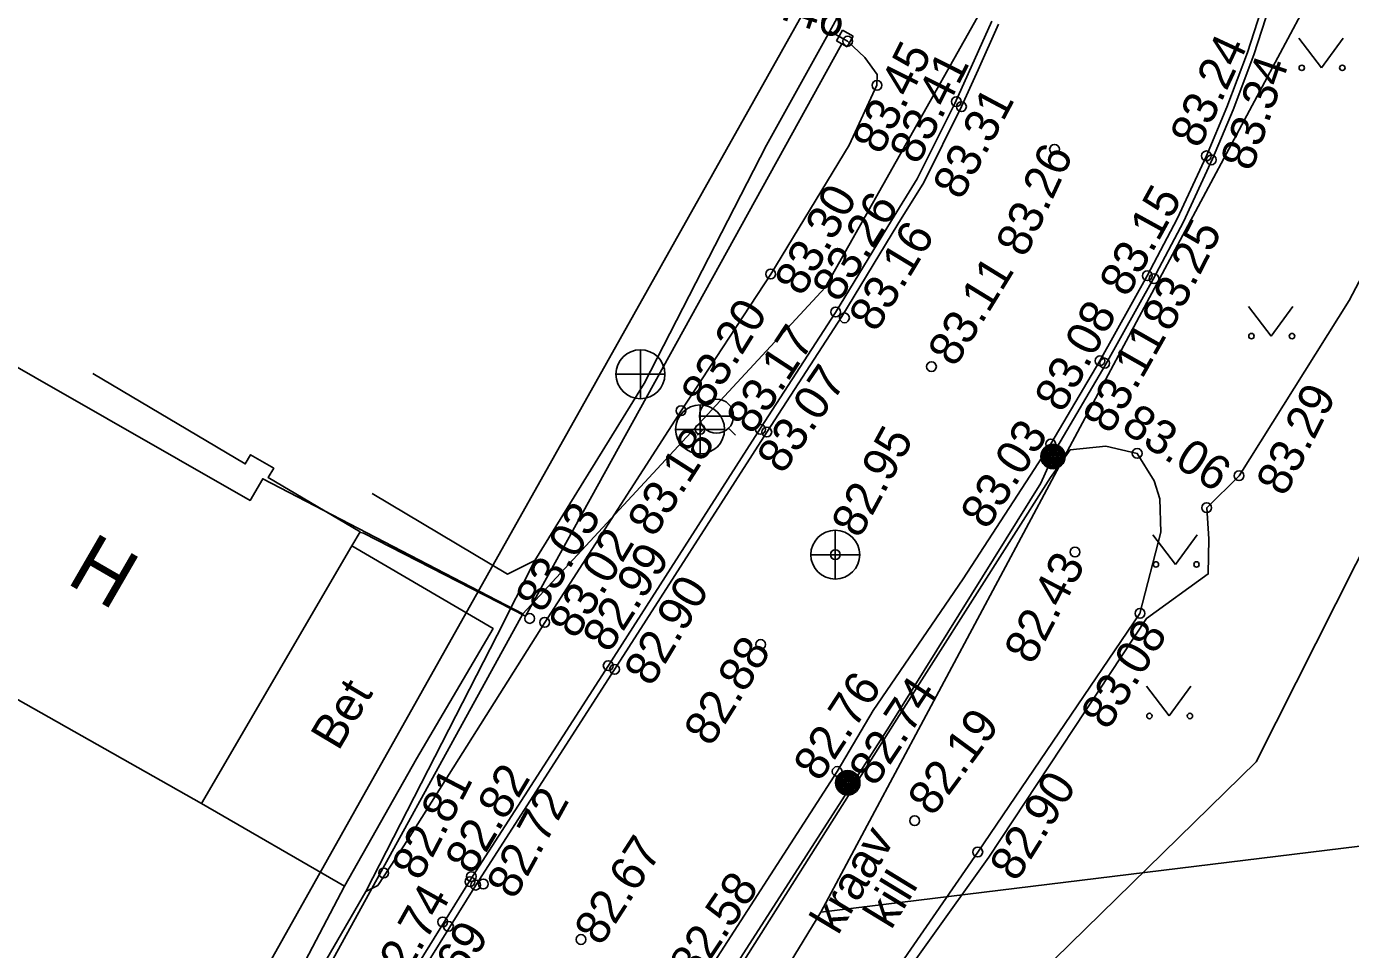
# Model space of a CAD drawing. Extents: x 632023 to 632360, y 6447035 to 6447662.
# Drawn here: x 632150.91 to 632177.98, y 6447158.98 to 6447177.86 of the extents above; entities that cross this region are included whole.
import ezdxf

# ---------------------------------------------------------------- set-up
doc = ezdxf.new("R2010")
doc.units = 0
for name, color, linetype in [('AED', 7, 'Continuous'), ('HALJASTUS', 7, 'Continuous'), ('HOONE', 7, 'Continuous'), ('KKAEV', 7, 'Continuous'), ('KORGUS-EH2000', 7, 'Continuous'), ('MOOTPIIR', 7, 'Continuous'), ('PIIR', 7, 'Continuous'), ('POST', 7, 'Continuous'), ('RAJATIS', 7, 'Continuous'), ('TEE', 7, 'Continuous'), ('VEEKOGU', 7, 'Continuous'), ('VKAEV', 7, 'Continuous')]:
    doc.layers.add(name, color=color, linetype=linetype)

msp = doc.modelspace()

# ---------------------------------------------------------------- linework, layer by layer
at = {"layer": 'AED'}
for p, q in [((632167.47, 6447177.564), (632167.591, 6447177.783)), ((632167.47, 6447177.564), (632167.689, 6447177.443)), ((632167.591, 6447177.783), (632167.81, 6447177.662)), ((632167.689, 6447177.443), (632167.81, 6447177.662))]:
    msp.add_line(p, q, dxfattribs=at)
for points in [[(632157.72, 6447167.52), (632157.802, 6447167.499), (632161.109, 6447165.799), (632167.58, 6447177.504)], [(632157.409, 6447160.277), (632155.887, 6447157.368), (632155.458, 6447156.62), (632154.389, 6447154.759)]]:
    msp.add_lwpolyline(points, dxfattribs=at)
at = {"layer": 'HALJASTUS'}
for p, q in [((632176.922, 6447177.622), (632177.386, 6447177.015)), ((632177.386, 6447177.015), (632177.831, 6447177.622)), ((632175.893, 6447172.134), (632176.357, 6447171.528)), ((632176.357, 6447171.528), (632176.802, 6447172.134)), ((632173.94, 6447167.466), (632174.404, 6447166.859)), ((632174.404, 6447166.859), (632174.849, 6447167.466)), ((632173.807, 6447164.367), (632174.27, 6447163.76)), ((632174.27, 6447163.76), (632174.716, 6447164.367))]:
    msp.add_line(p, q, dxfattribs=at)
msp.add_lwpolyline([(632165.01, 6447153.409), (632166.844, 6447155.638), (632170.583, 6447160.874), (632173.811, 6447165.756), (632175.072, 6447166.664), (632175.087, 6447167.38), (632175.041, 6447168.019), (632175.703, 6447168.673), (632177.954, 6447172.255), (632179.22, 6447174.665), (632179.842, 6447179.023), (632180.518, 6447181.36), (632181.542, 6447182.143), (632181.683, 6447184.834), (632181.703, 6447187.255), (632182.113, 6447187.633), (632182.823, 6447188.222)], dxfattribs=at)
for centre in [(632176.985, 6447177.015), (632177.814, 6447177.015), (632175.956, 6447171.528), (632176.785, 6447171.528), (632174.003, 6447166.859), (632174.832, 6447166.859), (632173.869, 6447163.76), (632174.698, 6447163.76)]:
    msp.add_circle(centre, 0.055, dxfattribs=at)
at = {"layer": 'HOONE'}
msp.add_lwpolyline([(632152.262, 6447170.761), (632155.381, 6447168.915), (632155.491, 6447169.102), (632155.965, 6447168.825), (632155.853, 6447168.636), (632157.733, 6447167.523), (632157.56, 6447167.238), (632154.486, 6447161.97), (632147.455, 6447165.944)], dxfattribs=at)
at = {"layer": 'KKAEV'}
for p, q in [((632163.461, 6447170.249), (632163.461, 6447171.249)), ((632162.961, 6447170.749), (632163.961, 6447170.749)), ((632164.682, 6447169.121), (632164.682, 6447170.121)), ((632164.182, 6447169.621), (632165.182, 6447169.621)), ((632167.446, 6447166.558), (632167.446, 6447167.558)), ((632166.946, 6447167.058), (632167.946, 6447167.058))]:
    msp.add_line(p, q, dxfattribs=at)
for centre in [(632163.461, 6447170.749), (632164.682, 6447169.621), (632167.446, 6447167.058)]:
    msp.add_circle(centre, 0.5, dxfattribs=at)
at = {"layer": 'KORGUS-EH2000'}
for centre in [(632167.699, 6447177.56), (632168.299, 6447176.657), (632169.922, 6447176.324), (632170.026, 6447176.221), (632171.929, 6447175.349), (632175.034, 6447175.214), (632175.137, 6447175.133), (632166.125, 6447172.798), (632173.826, 6447172.763), (632173.963, 6447172.703), (632167.454, 6447172.021), (632167.634, 6447171.902), (632172.858, 6447171.023), (632172.956, 6447170.974), (632169.413, 6447170.905), (632164.293, 6447170.002), (632164.682, 6447169.621), (632165.917, 6447169.623), (632166.046, 6447169.566), (632171.853, 6447169.323), (632173.619, 6447169.13), (632175.703, 6447168.673), (632175.041, 6447168.019), (632167.446, 6447167.058), (632172.347, 6447167.112), (632173.675, 6447165.858), (632161.198, 6447165.754), (632161.505, 6447165.674), (632165.919, 6447165.222), (632162.803, 6447164.789), (632162.932, 6447164.712), (632167.484, 6447162.625), (632167.701, 6447162.393), (632169.069, 6447161.619), (632170.36, 6447160.977), (632158.212, 6447160.547), (632160.003, 6447160.476), (632159.978, 6447160.371), (632160.094, 6447160.301), (632160.248, 6447160.323), (632159.42, 6447159.549), (632159.536, 6447159.46), (632162.246, 6447159.189)]:
    msp.add_circle(centre, 0.1, dxfattribs=at)
at = {"layer": 'MOOTPIIR'}
for points in [[(632122.821, 6447099.861), (632157.62, 6447161.817), (632161.709, 6447169.096), (632167.956, 6447180.22), (632170.491, 6447193.725), (632169.723, 6447206.007), (632159.062, 6447208.962), (632159.289, 6447214.417), (632149.884, 6447217.543), (632147.128, 6447220.043), (632152.584, 6447221.777), (632161.676, 6447220.697), (632172.416, 6447220.015), (632167.927, 6447224.391), (632170.988, 6447227.531), (632181.423, 6447231.153), (632186.85, 6447245.814), (632204.524, 6447254.566), (632231.062, 6447259.453), (632257.089, 6447258.771), (632268.17, 6447254.679), (632277.547, 6447247.496), (632281.695, 6447227.8), (632284.65, 6447225.698)], [(632286.923, 6447209.843), (632283.827, 6447207.494), (632279.251, 6447205.467), (632265.385, 6447205.41), (632212.195, 6447198.62), (632184.634, 6447195.523), (632182.986, 6447176.571), (632176.053, 6447162.819), (632168.438, 6447155.374), (632165.54, 6447147.589), (632162.585, 6447141.963)]]:
    msp.add_lwpolyline(points, dxfattribs=at)
at = {"layer": 'PIIR'}
for points in [[(632121.11, 6447219.87), (632170.71, 6447206.69), (632172.02, 6447181.01), (632167.24, 6447172.52), (632161.06, 6447165.85), (632155.74, 6447168.61), (632155.48, 6447168.17), (632140.82, 6447176.55), (632144.84, 6447183.58), (632137.32, 6447192.31), (632113.34, 6447206.05)], [(632181.18, 6447207.06), (632218.68, 6447208.92), (632220.09, 6447166.23), (632167.15, 6447159.75), (632177.12, 6447178.4)], [(632155.74, 6447168.61), (632161.06, 6447165.85), (632132.69, 6447114.25), (632139.33, 6447110.64), (632124.53, 6447080.23), (632054.12, 6447082.79), (632072.41, 6447132.21), (632102.35, 6447186.26), (632113.34, 6447206.05), (632137.32, 6447192.31), (632144.84, 6447183.58), (632140.82, 6447176.55), (632155.48, 6447168.17)], [(632167.15, 6447159.75), (632220.09, 6447166.23), (632230.67, 6447104.66), (632202.81, 6447100.87), (632147.18, 6447126.98)]]:
    msp.add_lwpolyline(points, close=True, dxfattribs=at)
msp.add_lwpolyline([(632245.428, 6447040.561), (632240.28, 6447043.35), (632233.15, 6447048.46), (632220.69, 6447059.16), (632200.39, 6447078.27), (632142.76, 6447111.5), (632139.33, 6447110.64), (632132.69, 6447114.25), (632161.06, 6447165.85), (632167.24, 6447172.52), (632172.02, 6447181.01), (632170.71, 6447206.69), (632181.18, 6447207.06), (632177.12, 6447178.4), (632167.15, 6447159.75), (632147.18, 6447126.98), (632145.29, 6447123.53), (632148.79, 6447114.89), (632197.32, 6447087.21), (632239.71, 6447053.82), (632244.12, 6447049.64), (632252.02, 6447044.97), (632254.064, 6447044.345)], dxfattribs=at)
at = {"layer": 'POST'}
for centre, radius in [((632171.898, 6447169.066), 0.25), ((632171.898, 6447169.066), 0.225), ((632171.898, 6447169.066), 0.2), ((632171.898, 6447169.066), 0.175), ((632171.898, 6447169.066), 0.15), ((632171.898, 6447169.066), 0.125), ((632171.898, 6447169.066), 0.1), ((632171.898, 6447169.066), 0.075), ((632171.898, 6447169.066), 0.05), ((632171.898, 6447169.066), 0.025), ((632167.701, 6447162.393), 0.25), ((632167.701, 6447162.393), 0.225), ((632167.701, 6447162.393), 0.2), ((632167.701, 6447162.393), 0.175), ((632167.701, 6447162.393), 0.15), ((632167.701, 6447162.393), 0.125), ((632167.701, 6447162.393), 0.1), ((632167.701, 6447162.393), 0.075), ((632167.701, 6447162.393), 0.05), ((632167.701, 6447162.393), 0.025)]:
    msp.add_circle(centre, radius, dxfattribs=at)
at = {"layer": 'RAJATIS'}
msp.add_lwpolyline([(632154.486, 6447161.97), (632157.409, 6447160.277), (632158.884, 6447162.886), (632160.45, 6447165.546), (632157.56, 6447167.238)], dxfattribs=at)
at = {"layer": 'TEE'}
msp.add_line((632167.931, 6447178.842), (632167.335, 6447177.767), dxfattribs=at)
for points in [[(632176.695, 6447179.874), (632175.873, 6447177.325), (632175.455, 6447176.209), (632175.034, 6447175.214), (632174.439, 6447173.925), (632173.826, 6447172.763), (632172.858, 6447171.023), (632171.853, 6447169.323), (632171.974, 6447169.252)], [(632176.828, 6447179.832), (632176.005, 6447177.279), (632175.585, 6447176.157), (632175.162, 6447175.157), (632174.565, 6447173.863), (632173.949, 6447172.696), (632172.979, 6447170.953), (632171.974, 6447169.252)], [(632148.241, 6447140.554), (632150.166, 6447143.97), (632153.158, 6447149.101), (632156.897, 6447155.434), (632159.967, 6447160.381), (632162.806, 6447164.793), (632165.92, 6447169.647), (632167.453, 6447172.008), (632168.598, 6447173.895), (632169.123, 6447174.744), (632169.891, 6447176.285), (632170.646, 6447177.967)], [(632170.784, 6447177.909), (632170.365, 6447176.975), (632170.026, 6447176.221), (632169.255, 6447174.671), (632168.726, 6447173.817), (632167.58, 6447171.928), (632166.046, 6447169.566), (632162.932, 6447164.712), (632160.094, 6447160.301), (632157.025, 6447155.356), (632153.287, 6447149.025), (632150.296, 6447143.895), (632148.372, 6447140.481)], [(632167.335, 6447177.767), (632166.039, 6447175.43), (632163.536, 6447170.556), (632161.305, 6447166.942), (632160.742, 6447166.663), (632157.976, 6447168.308)], [(632168.299, 6447176.657), (632168.305, 6447176.875), (632168.051, 6447177.228), (632167.699, 6447177.56), (632167.335, 6447177.767)], [(632154.201, 6447154.502), (632154.271, 6447154.519), (632154.689, 6447154.822), (632156.477, 6447157.807), (632157.849, 6447160.173), (632158.091, 6447160.294), (632158.714, 6447161.238), (632161.505, 6447165.674), (632164.293, 6447170.002), (632166.125, 6447172.798), (632167.727, 6447175.433), (632168.299, 6447176.657)], [(632171.853, 6447169.323), (632170.061, 6447166.564), (632168.219, 6447163.874), (632167.484, 6447162.625), (632164.424, 6447157.881), (632163.174, 6447155.836), (632163.078, 6447154.861), (632163.153, 6447154.353), (632163.336, 6447153.939), (632164.098, 6447153.192), (632166.084, 6447151.621), (632163.516, 6447147.126), (632160.666, 6447148.51), (632159.326, 6447148.973), (632158.786, 6447148.935), (632158.151, 6447148.658), (632157.601, 6447148.211), (632156.882, 6447147.201), (632151.761, 6447138.378)], [(632152.122, 6447138.409), (632157.353, 6447147.252), (632158.004, 6447147.914), (632158.589, 6447148.115), (632159.129, 6447148.09), (632159.765, 6447147.866), (632161.509, 6447147.444), (632163.356, 6447146.726), (632164.343, 6447146.854), (632164.521, 6447147.195), (632166.769, 6447151.512), (632166.588, 6447151.862), (632165.096, 6447153.056), (632164.304, 6447153.83), (632163.712, 6447154.576), (632163.501, 6447154.991), (632163.501, 6447155.343), (632163.501, 6447155.694), (632168.552, 6447163.553), (632171.651, 6447168.518), (632171.974, 6447169.252)], [(632157.849, 6447160.173), (632160.531, 6447165.412), (632161.305, 6447166.942)]]:
    msp.add_lwpolyline(points, dxfattribs=at)
at = {"layer": 'VEEKOGU'}
msp.add_lwpolyline([(632163.544, 6447155.685), (632163.544, 6447154.994), (632163.712, 6447154.676), (632164.12, 6447154.175), (632164.774, 6447153.511), (632165.125, 6447153.82), (632168.79, 6447158.703), (632170.36, 6447160.977), (632173.675, 6447165.858), (632174.104, 6447167.522), (632174.082, 6447168.202), (632173.967, 6447168.568), (632173.619, 6447169.13), (632172.975, 6447169.28), (632172.252, 6447169.202), (632171.847, 6447168.637), (632168.658, 6447163.621), (632164.863, 6447157.62), (632163.544, 6447155.685)], dxfattribs=at)
at = {"layer": 'VKAEV'}
for p, q in [((632164.668, 6447169.892), (632165.368, 6447169.892)), ((632164.771, 6447169.645), (632164.631, 6447169.505)), ((632165.265, 6447169.645), (632165.405, 6447169.505))]:
    msp.add_line(p, q, dxfattribs=at)
msp.add_circle((632165.018, 6447169.892), 0.35, dxfattribs=at)

# ---------------------------------------------------------------- texts
at = {"layer": 'HOONE'}
msp.add_text('H', height=1.2, rotation=329.9099, dxfattribs=at).set_placement((632151.695, 6447166.493))
at = {"layer": 'KORGUS-EH2000'}
for s, rotation, p in [('83.46', 341.4258, (632165.309, 6447178.353)), ('83.45', 63.4349, (632168.385, 6447175.216)), ('83.24', 65.1181, (632174.897, 6447175.342)), ('83.41', 63.1914, (632169.141, 6447175.01)), ('83.34', 71.1942, (632175.966, 6447174.878)), ('83.31', 62.049, (632170.022, 6447174.287)), ('83.26', 65.1773, (632171.336, 6447173.114)), ('83.30', 60.9983, (632166.777, 6447172.318)), ('83.15', 61.1892, (632173.421, 6447172.299)), ('83.26', 58.0624, (632167.521, 6447172.191)), ('83.16', 58.7994, (632168.281, 6447171.583)), ('83.25', 63.0543, (632174.305, 6447171.589)), ('83.11', 58.4652, (632169.894, 6447170.87)), ('83.20', 58.1472, (632164.843, 6447170.008)), ('83.08', 61.4784, (632172.099, 6447169.937)), ('83.17', 56.7805, (632165.758, 6447169.485)), ('83.11', 60.4222, (632173.076, 6447169.501)), ('83.07', 55.5481, (632166.372, 6447168.682)), ('83.29', 63.1329, (632176.643, 6447168.225)), ('83.06', 326.9743, (632173.264, 6447169.601)), ('82.95', 61.5843, (632167.945, 6447167.369)), ('83.03', 57.3131, (632170.551, 6447167.545)), ('83.18', 57.3464, (632163.742, 6447167.388)), ('83.03', 58.9353, (632161.465, 6447165.838)), ('83.02', 58.7816, (632162.142, 6447165.308)), ('82.99', 57.4259, (632162.821, 6447165.025)), ('82.43', 62.4472, (632171.485, 6447164.785)), ('82.90', 59.1383, (632163.687, 6447164.337)), ('83.08', 58.2986, (632173.023, 6447163.447)), ('82.88', 57.8477, (632164.901, 6447163.11)), ('82.76', 56.8887, (632167.132, 6447162.391)), ('82.74', 56.5834, (632168.264, 6447162.292)), ('82.19', 53.7036, (632169.442, 6447161.683)), ('82.82', 59.1495, (632160.026, 6447160.485)), ('82.81', 62.4801, (632158.96, 6447160.365)), ('82.90', 57.9221, (632171.152, 6447160.345)), ('82.72', 61.2388, (632160.891, 6447159.984)), ('82.67', 57.1429, (632162.654, 6447159.032)), ('82.58', 55.9744, (632164.591, 6447158.314)), ('82.74', 60.69, (632158.441, 6447158.01)), ('82.69', 57.5928, (632159.127, 6447157.289))]:
    msp.add_text(s, height=0.7, rotation=rotation, dxfattribs=at).set_placement(p)
at = {"layer": 'RAJATIS'}
msp.add_text('Bet', height=0.7, rotation=59.2215, dxfattribs=at).set_placement((632157.286, 6447163.027))
at = {"layer": 'VEEKOGU'}
for s, rotation, p in [('kraav', 59.1999, (632167.5, 6447159.258)), ('kill', 58.653, (632168.587, 6447159.369))]:
    msp.add_text(s, height=0.7, rotation=rotation, dxfattribs=at).set_placement(p)

doc.saveas('drawing.dxf')
